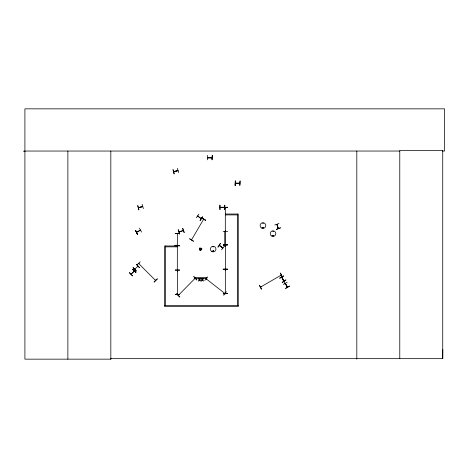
<?xml version="1.0" encoding="UTF-8"?>
<svg xmlns="http://www.w3.org/2000/svg" width="468" height="468" viewBox="0 0 468 468"><rect width="100%" height="100%" fill="white"/><g stroke="black" fill="none" stroke-linecap="round" stroke-linejoin="round"><path stroke-width="0.7" d="M442.412 151.041L444.6 151.041L444.6 108.845L24.909 108.845L24.909 359.155L110.893 359.155L110.834 358.663L442.734 358.663L442.798 349.614M136.521 232.181L140.464 230.069M203.486 219.568L203.644 219.194M138.955 263.788L138.744 263.361M155.411 279.993L155.645 280.262M177.314 246.238L177.354 245.835L177.308 269.691M177.594 270.884L177.39 270.533L177.343 294.337M225.523 207.909L225.517 207.599M225.535 231.408L225.512 231.016M225.342 245.478L225.342 245.027L225.517 268.884M225.313 270.1L225.342 269.632M225.319 269.726L225.5 270.124L225.517 269.644M225.512 293.518L225.336 293.126L225.517 293.565M212.928 246.7L213.379 246.882L212.975 246.654M212.864 251.176C213.665 250.169 213.309 252.264 212.911 251.105M213.572 251.176C212.332 252.58 213.156 249.526 213.543 251.392M263.174 223.289L262.724 223.166L263.203 223.23M263.25 227.723C262.718 226.629 262.589 228.483 263.191 227.776M263.349 227.746C262.706 226.073 262.279 229.092 263.39 227.641M272.727 235.615C273.716 236.492 272.68 235.03 273.025 235.427M273.259 231.344L272.809 231.157L273.213 231.391M273.441 235.802C272.727 234.117 272.388 237.141 273.423 235.691M222.832 248.099L219.281 245.372L222.756 248.04M277.044 224.318L276.933 224.687M278.074 228.086L278.396 228.489M278.173 228.46L277.033 224.289M206.095 278.782L206.388 279.039M224.611 293.301L225.003 293.377M280.829 275.377L281.332 275.254M200.38 249.924L201.298 249.28L200.655 248.356L199.731 249.005L200.38 249.924L200.491 249.268M200.655 248.356L200.538 249.017L200.245 248.397M177.565 270.919L177.559 270.545L177.39 270.937M225.319 207.605L225.307 231.432L225.336 231.005M225.512 270.065L225.541 269.72M140.499 230.227L136.621 232.333M173.686 171.709L174.131 171.785M139.101 263.706L138.826 263.408M203.27 219.445L203.621 219.235L191.558 239.815M137.791 266.052L137.598 266.567M283.842 281.046L281.666 277.243M281.941 277.711L281.83 277.167M287.428 287.288C281.408 276.945 288.75 289.639 287.375 286.749M287.586 287.124L285.363 283.362L285.369 283.772M177.314 245.191L177.483 233.456M142.699 206.575L138.534 207.833M183.357 230.66L179.092 231.912M177.53 246.273L177.512 245.881M177.39 270.486L177.36 270.954M225.512 245.466L225.494 245.074M227.653 207.266L220.176 207.248M207.564 157.494L211.945 157.698M235.351 183.134L239.827 183.134M189.663 238.785L193.436 241.195M193.424 241.213L189.657 238.797M284.064 281.028L283.813 280.595M276.857 224.383L278.244 228.536M134.679 269.199L137.955 266.21M135.076 269.088L134.649 269.235M261.027 287.007L260.571 287.013M131.046 274.084L134.287 271.107M196.279 217.772L198.923 214.163M200.029 220.434L202.621 216.795M200.164 220.533L202.773 216.9M197.625 216.099L201.217 218.708M219.311 245.454L222.914 247.882M221.563 249.783L224.301 246.244M204.779 280.461L207.488 276.904M226.36 291.704L223.645 295.255M224.535 207.459L220.1 207.476L227.653 207.429M208.003 157.669L208.108 157.839M211.975 157.669L207.564 157.652M200.006 249.748L200.433 249.239M200.596 249.046L201.029 248.531M136.118 271.036L133.105 267.725L136.135 271.019M136.428 264.356L139.458 267.655M136.96 264.847L140.242 261.799M139.435 267.673L136.416 264.373M154.054 281.941L157.242 278.799M154.218 282.099L157.359 278.916M176.518 293.904L179.712 297.034M195.162 278.314L194.945 278.782L195.267 278.419M129.484 272.592L132.608 275.798M132.649 269.428L135.972 272.434M134.322 271.101L131.151 274.236M281.268 275.324L280.946 275.482M225.5 207.956L225.494 207.552M177.547 294.384L177.542 293.98M178.419 295.302L195.097 278.314L194.975 278.741M259.424 285.234L261.472 289.218L259.401 285.252M260.582 287.03L260.945 286.849L260.688 287.206M279.688 278.138L283.549 275.88M279.77 278.284L283.649 276.05M283.327 284.468L287.2 282.233M285.638 288.405L289.481 286.118M283.193 280.496L285.351 284.328M177.934 170.639L173.774 171.844M142.676 206.616L138.469 207.675L142.611 206.4M179.127 231.719L183.263 230.472M137.399 234.339L135.504 230.279L137.416 234.328M139.446 228.168L141.588 232.093M197.671 215.923L201.123 218.626M199.766 249.415L200.398 249.187M200.637 249.099L201.263 248.871M281.163 275.149L260.559 287.071L260.851 286.872M274.792 224.95L279.027 223.505M280.461 227.875L276.272 229.449L280.443 227.817M173.061 169.644L174.137 173.991L173.031 169.65M177.343 168.351L178.694 172.616M178.027 170.615C167.38 174.213 178.718 169.346 177.629 170.703M143.378 208.611L142.143 204.311M179.712 233.982L178.361 229.718M182.701 228.407L184.211 232.619L182.713 228.402M239.733 183.333L235.369 183.31L239.827 183.333M213.063 250.784L213.367 250.825M138.639 263.531L155.47 280.373M207.64 157.845L212.039 157.798M207.64 157.798L212.039 157.751L207.64 157.698M219.825 205.142L219.872 209.611M224.576 209.582L224.792 205.107L224.634 209.582M227.653 231.444L223.183 231.502M227.653 244.787L223.183 245.045L227.653 244.764M223.183 245.016L227.653 244.951M175.196 245.788L179.671 245.758M223.183 268.989L227.653 268.995M223.177 269.398L227.653 269.387M175.196 269.796L179.671 269.802M223.183 269.58L227.653 269.556M175.231 270.486L179.7 270.41M179.706 294.647L175.231 294.448L179.706 294.664M175.231 294.477L179.706 294.448M179.642 233.316L175.172 233.438M175.172 233.409L179.642 233.304M175.172 245.448L179.648 245.513M23.4 151.217L24.909 151.211M24.909 151.041L399.777 151.041M207.564 155.335L207.535 159.81M237.387 214.9L225.459 214.9L225.459 214.028L238.259 214.028L238.259 306.487L164.601 306.487L164.601 245.981L177.401 245.981M165.473 246.847L177.401 246.847M164.601 305.616L238.259 305.616M178.39 295.326L178.577 294.893L178.226 295.244M199.731 249.005L200.392 249.122M200.643 249.163L201.298 249.28M201.667 217.994L205.551 220.206M206.16 278.829L206.452 279.033M224.587 293.255L224.944 293.53L206.136 278.782M199.906 248.631L200.421 249.058M200.614 249.222L201.123 249.655M176.647 293.775L179.829 296.917M133.088 267.737L136.252 270.902M132.696 269.387L135.855 272.551L132.655 269.422M129.326 272.756L132.491 275.915M281.871 277.237L284.041 280.987M289.464 286.088L285.603 288.352M282.181 278.091L283.479 280.309M135.474 230.297L137.563 234.252M200.561 249.263L200.79 249.889M277.173 225.225L277.974 227.664M178.203 229.765L179.496 234.047M177.366 294.337L177.39 293.98M225.494 268.527L225.494 268.93M225.336 268.527L225.342 268.93M220.013 205.136L220.036 209.611M442.734 358.663L442.734 150.556L399.777 150.556L399.777 358.663M356.815 151.041L356.815 359.155M237.387 214.028L237.387 305.616M235.322 180.976L235.293 185.445M225.342 269.679L225.342 293.53M165.473 245.981L165.473 305.616M110.828 151.041L110.828 359.155M67.872 151.041L67.872 359.155M201.755 217.831L205.522 220.258L201.749 217.848M200.099 278.747L199.526 279.677L198.602 278.747L199.333 279.928L198.584 281.11L199.508 280.168L200.444 281.11L199.701 279.911L200.444 278.747L200.099 278.747M203.001 278.747L202.428 279.677L201.509 278.747L202.234 279.928L201.486 281.11L202.41 280.168L203.346 281.11L202.603 279.911L203.346 278.747L203.001 278.747M220.475 243.372L217.989 247.098L220.475 243.372M193.799 276.617L196.806 279.934L193.799 276.617M199.561 248.11C198.286 253.872 205.423 247.274 199.561 248.11M280.379 273.136L282.426 277.12L280.379 273.136M285.925 279.934L282.192 282.409L285.925 279.934M137.803 205.622L138.879 209.968L137.773 205.633M179.671 245.571L175.196 245.624L179.671 245.823C176.471 244.618 170.504 245.741 179.648 245.524M227.653 293.565L223.183 293.84L227.653 293.565M212.285 155.335L212.039 159.81L212.285 155.335M235.351 180.976L235.123 185.445L235.351 180.976M240.072 180.976L239.827 185.445L240.055 180.976M225.623 231.584L224.751 231.584L224.751 246.016L225.623 246.016L225.623 231.584M206.856 277.547L194.928 277.547L194.928 278.413L206.856 278.413L206.856 277.547M211.776 251.497A2.785 2.785 0 0 0 215.953 249.081A2.785 2.785 0 0 0 211.776 246.671A2.785 2.785 0 0 0 211.776 251.497M261.542 228.004A2.831 2.831 0 0 0 265.789 225.553A2.831 2.831 0 0 0 261.542 223.101A2.831 2.831 0 0 0 261.542 228.004M271.633 236.012A2.785 2.785 0 0 0 275.804 233.602A2.785 2.785 0 0 0 271.633 231.192A2.785 2.785 0 0 0 271.633 236.012"/></g></svg>
